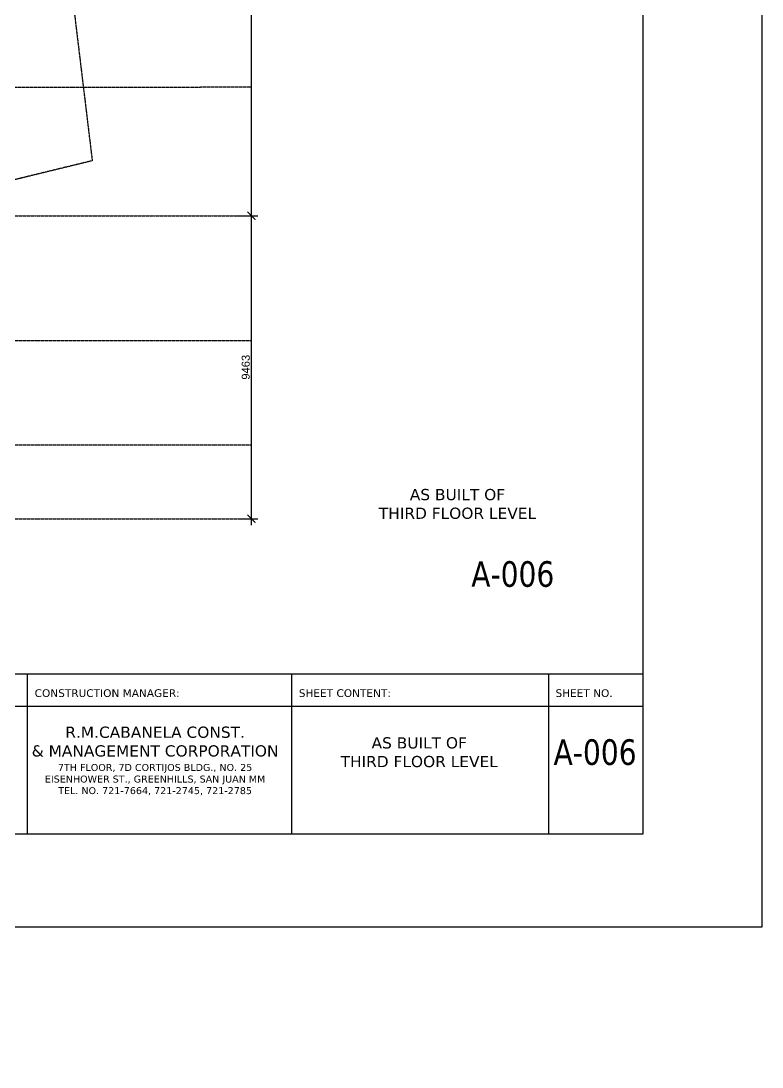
# Model space of a CAD drawing. Header units: inches. Extents: x -189245 to 740841, y -215444 to 469401.
# Drawn here: x 368095 to 391230, y 104783 to 137447 of the extents above; entities that cross this region are included whole.
import ezdxf

# ---------------------------------------------------------------- set-up
doc = ezdxf.new("R2010")
doc.units = ezdxf.units.IN
doc.header["$LTSCALE"] = 10
doc.header["$MEASUREMENT"] = 0
doc.linetypes.add('GRID NORMAL$0$GRID BASEMENT$0$GRID GROUND$0$GRID$0$$0$PHANTOM', pattern=[2.5, 1.25, -0.25, 0.25, -0.25, 0.25, -0.25])
for name, color, linetype in [('3', 252, 'Continuous'), ('a-dim', 8, 'Continuous'), ('A-GRID', 8, 'Continuous')]:
    doc.layers.add(name, color=color, linetype=linetype)
doc.layers.add('Defpoints @ 1', color=7, linetype='Continuous', plot=False)
doc.styles.add('GRID NORMAL$0$GRID BASEMENT$0$GRID GROUND$0$GRID$0$Standard', font='ARIAL.TTF')
doc.styles.add('loudet_font200', font='romans.shx')
doc.dimstyles.new('GRID NORMAL$0$GRID BASEMENT$0$GRID GROUND$0$GRID$0$Standard', dxfattribs={"dimtxt": 250, "dimasz": 0.18, "dimexe": 0.18, "dimexo": 0.0625, "dimgap": 50, "dimtad": 1, "dimdec": 0, "dimzin": 0, "dimdsep": 46, "dimtxsty": 'GRID NORMAL$0$GRID BASEMENT$0$GRID GROUND$0$GRID$0$Standard', "dimcen": 0.09, "dimadec": 0, "dimazin": 0, "dimtfac": 1, "dimtdec": 0, "dimtofl": 0, "dimtmove": 0, "dimatfit": 3, "dimfxl": 1, "dimtolj": 1, "dimtzin": 0, "dimarcsym": 0})

# ---------------------------------------------------------------- blocks, each defined once
blk = doc.blocks.new('GRID NORMAL$0$GRID BASEMENT$0$GRID GROUND$0$GRID$0$_ARCHTICK')
at = {"color": 0, "linetype": 'ByBlock', "ltscale": 20, "const_width": 0.15}
blk.add_lwpolyline([(-0.5, -0.5), (0.5, 0.5)], dxfattribs=at)
blk = doc.blocks.new('*D854')
at = {"layer": 'a-dim', "color": 0, "lineweight": -2, "ltscale": 500}
for p, q in [((374792, 131365), (375491, 131365)), ((375291, 121701), (375291, 131565)), ((374875, 121901), (375491, 121901))]:
    blk.add_line(p, q, dxfattribs=at)
at = {"layer": 'Defpoints', "color": 0, "ltscale": 500}
for p in [(374791, 131365), (375291, 131365), (374875, 121901)]:
    blk.add_point(p, dxfattribs=at)
at = {"layer": 'a-dim', "color": 0, "lineweight": -2, "ltscale": 500, "xscale": 250, "yscale": 250, "zscale": 250}
for p, rotation in [((375291, 131365), 90), ((375291, 121901), 270)]:
    blk.add_blockref('GRID NORMAL$0$GRID BASEMENT$0$GRID GROUND$0$GRID$0$_ARCHTICK', p, dxfattribs=dict(at, rotation=rotation))
at = {"layer": 'a-dim', "color": 3, "ltscale": 500, "insert": (375114, 126633), "char_height": 250, "attachment_point": 5, "rotation": 90, "style": 'GRID NORMAL$0$GRID BASEMENT$0$GRID GROUND$0$GRID$0$Standard'}
blk.add_mtext('\\A1;9463', dxfattribs=at)
blk = doc.blocks.new('*D856')
at = {"layer": 'a-dim', "color": 0, "lineweight": -2, "ltscale": 500}
for p, q in [((375292, 131165), (375292, 155315)), ((374792, 155115), (375492, 155115)), ((374792, 131365), (375492, 131365))]:
    blk.add_line(p, q, dxfattribs=at)
at = {"layer": 'Defpoints', "color": 0, "ltscale": 500}
for p in [(374792, 155115), (375292, 155115), (374791, 131365)]:
    blk.add_point(p, dxfattribs=at)
at = {"layer": 'a-dim', "color": 0, "lineweight": -2, "ltscale": 500, "xscale": 250, "yscale": 250, "zscale": 250}
for p, rotation in [((375292, 155115), 90), ((375292, 131365), 270)]:
    blk.add_blockref('GRID NORMAL$0$GRID BASEMENT$0$GRID GROUND$0$GRID$0$_ARCHTICK', p, dxfattribs=dict(at, rotation=rotation))
at = {"layer": 'a-dim', "color": 3, "ltscale": 500, "insert": (375114, 143240), "char_height": 250, "attachment_point": 5, "rotation": 90, "style": 'GRID NORMAL$0$GRID BASEMENT$0$GRID GROUND$0$GRID$0$Standard'}
blk.add_mtext('\\A1;23750', dxfattribs=at)

msp = doc.modelspace()

# ---------------------------------------------------------------- linework, layer by layer
at = {"layer": '3', "color": 3, "linetype": 'GRID NORMAL$0$GRID BASEMENT$0$GRID GROUND$0$GRID$0$$0$PHANTOM', "flags": 128}
msp.add_lwpolyline([(369428.02416, 161933.32487), (368964.04134, 153255.72036), (369345.70019, 141151.73604), (370320.91477, 133080.43772), (315657.13003, 119731.89704), (314399.99594, 126577.42214), (313444.92293, 133875.19136), (312864.55707, 141212.27358), (312660.97393, 148549.44973), (312837.15859, 155877.33203), (313391.74442, 163206.37934), (314319.39616, 170487.52364), (315553.17721, 177337.29621), (369446.97854, 161940.52128)], dxfattribs=at)
at = {"layer": 'A-GRID', "linetype": 'GRID NORMAL$0$GRID BASEMENT$0$GRID GROUND$0$GRID$0$$0$PHANTOM'}
msp.add_line((375291.4534, 135373.63838), (308276.01355, 135363.96732), dxfattribs=at)
for points in [[(308276.04508, 131363.60434), (375291.4534, 131366.0166)], [(308276.01355, 127463.96732), (375291.4534, 127463.96732)], [(308276.01355, 124213.96732), (375291.48436, 124213.96732)], [(308276.01355, 121901.43401), (375291.48436, 121901.43401)]]:
    msp.add_lwpolyline(points, dxfattribs=at)
at = {"layer": 'Defpoints', "color": 5}
msp.add_line((292322.73171, 117061.63702), (387522.73171, 117061.63702), dxfattribs=at)
at = {"layer": 'Defpoints'}
for p, q in [((368302.66681, 112061.63702), (368302.66681, 117061.63702)), ((376547.42572, 112061.63702), (376547.42572, 117061.63702)), ((384572.19445, 112061.63702), (384572.19445, 117061.63702)), ((292322.73171, 116053.10479), (387522.73171, 116053.10479))]:
    msp.add_line(p, q, dxfattribs=at)
at = {"layer": 'Defpoints', "color": 2}
msp.add_lwpolyline([(286229.73171, 109161.63702), (391229.73171, 109161.63702), (391229.73171, 183411.63702), (286229.73171, 183411.63702)], close=True, dxfattribs=at)
at = {"layer": 'Defpoints', "color": 5}
msp.add_lwpolyline([(292322.73171, 112061.63702), (387522.73171, 112061.63702), (387522.73171, 180511.63702), (292322.73171, 180511.63702)], close=True, dxfattribs=at)

# ---------------------------------------------------------------- texts
at = {"layer": 'Defpoints', "linetype": 'Continuous', "char_height": 239.5008, "width": 6754.4897056, "attachment_point": 1, "style": 'loudet_font200'}
for s, insert in [('{\\fVerdana|b0|i0|c0|p34;CONSTRUCTION MANAGER:}', (368523.88364, 116578.75619)), ('{\\fVerdana|b0|i0|c0|p34;SHEET CONTENT:}', (376768.64255, 116578.75619)), ('{\\fVerdana|b0|i0|c0|p34;SHEET NO.}', (384781.52954, 116578.75619))]:
    msp.add_mtext(s, dxfattribs=dict(at, insert=insert))
at = {"layer": 'Defpoints', "insert": (380760.24593, 104782.73586), "char_height": 0.18, "width": 8.8434209, "attachment_point": 1, "style": 'GRID NORMAL$0$GRID BASEMENT$0$GRID GROUND$0$GRID$0$Standard'}
msp.add_mtext('C:\\\\Documents and Settings\\\\eog_fragile\\\\Desktop\\\\UPDATED AS OF MARCH', dxfattribs=at)
at = {"layer": 'Defpoints @ 1', "linetype": 'Continuous', "attachment_point": 5, "style": 'loudet_font200'}
for s, insert, char_height in [('{\\fVerdana|b0|i0|c0|p34;AS BUILT OF\\PTHIRD FLOOR LEVEL}', (381721.67187, 122363.17569), 350), ('{\\fVerdana|b0|i0|c0|p34;\\W0.8;A-006}', (383448.38509, 120170.65676), 800), ('{\\fVerdana|b0|i0|c0|p34;R.M.CABANELA CONST. \\P& MANAGEMENT CORPORATION\\P\\H0.62x;7TH FLOOR, 7D CORTIJOS BLDG., NO. 25\\PEISENHOWER ST., GREENHILLS, SAN JUAN MM\\PTEL. NO. 721-7664, 721-2745, 721-2785 }', (372282.99052, 114342.01549), 350), ('{\\fVerdana|b0|i0|c0|p34;AS BUILT OF\\PTHIRD FLOOR LEVEL}', (380527.74943, 114610.30474), 350), ('{\\fVerdana|b0|i0|c0|p34;\\W0.8;A-006}', (386017.2235, 114610.30474), 800)]:
    msp.add_mtext(s, dxfattribs=dict(at, insert=insert, char_height=char_height))

# ---------------------------------------------------------------- dimensions: what is measured, and where the dimension line sits
at = {"layer": 'a-dim', "ltscale": 500}
for base, p1, p2, picture, middle in [((375291.5159, 155114.96732), (374791.4534, 131364.60434), (374791.5159, 155114.96732), '*D856', (375113.78738, 143239.78583)), ((375291.4534, 131364.60434), (374875.19218, 121901.43401), (374791.4534, 131364.60434), '*D854', (375113.72488, 126633.01917))]:
    dim = msp.add_linear_dim(base=base, p1=p1, p2=p2, angle=270, dimstyle='GRID NORMAL$0$GRID BASEMENT$0$GRID GROUND$0$GRID$0$Standard', override={"dimasz": 250, "dimexe": 200, "dimblk1": 'GRID NORMAL$0$GRID BASEMENT$0$GRID GROUND$0$GRID$0$_ARCHTICK', "dimblk2": 'GRID NORMAL$0$GRID BASEMENT$0$GRID GROUND$0$GRID$0$_ARCHTICK', "dimsah": 1, "dimdle": 200, "dimclrt": 3}, dxfattribs=at)
    dim.commit()
    dim.dimension.update_dxf_attribs({"geometry": picture, "text_midpoint": middle})

doc.saveas('drawing.dxf')
